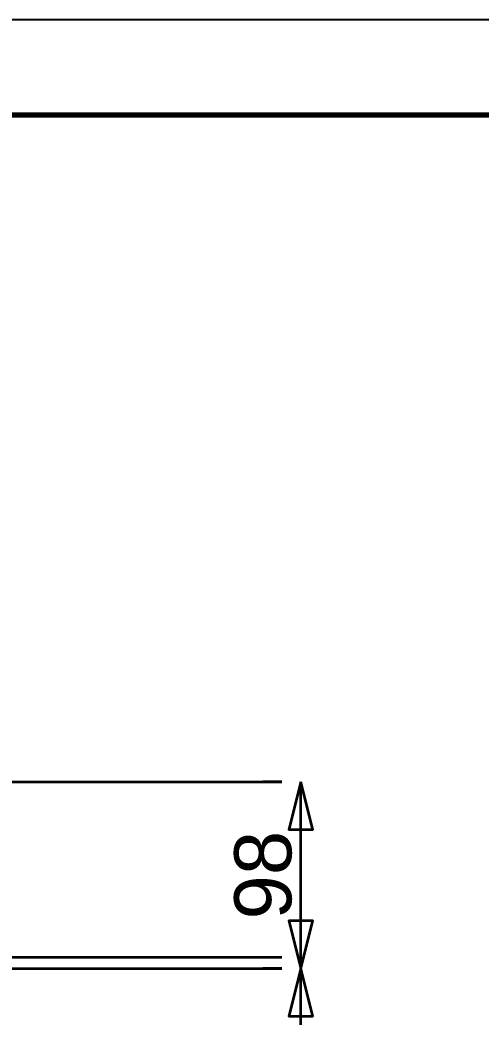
# Model space of a CAD drawing. Header units: millimetres. Extents: x 0 to 420, y 0 to 297.
# Drawn here: x 366.6 to 390.9, y 244.7 to 297 of the extents above; entities that cross this region are included whole.
import ezdxf
from ezdxf.enums import TextEntityAlignment as Align

# ---------------------------------------------------------------- set-up
doc = ezdxf.new("R2010")
doc.units = ezdxf.units.MM
doc.styles.add('GOST', font='Arial')

msp = doc.modelspace()

# ---------------------------------------------------------------- linework, layer by layer
at = {"color": 7, "lineweight": 35}
for p, q in [((365.4, 257), (380.4, 257)), ((380.4, 257), (379.4, 257)), ((381.4, 247.2), (381.4, 257)), ((71.1, 247.8), (380.4, 247.8)), ((364.5, 247.8), (380.4, 247.8)), ((71.1, 247.2), (380.4, 247.2)), ((364.5, 247.2), (380.4, 247.2)), ((380.4, 247.2), (379.4, 247.2)), ((380.4, 247.2), (379.4, 247.2)), ((381.4, 206.2), (381.4, 247.2))]:
    msp.add_line(p, q, dxfattribs=at)
at = {"color": 7, "lineweight": 25}
msp.add_lwpolyline([(0, 0), (420, 0), (420, 297), (0, 297)], close=True, dxfattribs=at)
at = {"color": 7, "lineweight": 70}
msp.add_lwpolyline([(20, 5), (415, 5), (415, 292), (20, 292)], close=True, dxfattribs=at)
at = {"color": 7, "lineweight": 35}
for points in [[(381.4, 257), (380.775, 254.5), (382.025, 254.5)], [(381.4, 247.2), (382.025, 249.7), (380.775, 249.7)], [(381.4, 247.2), (380.775, 244.7), (382.025, 244.7)]]:
    msp.add_lwpolyline(points, close=True, dxfattribs=at)

# ---------------------------------------------------------------- texts
at = {"color": 7, "style": 'GOST'}
msp.add_text('98', height=3, rotation=90, dxfattribs=at).set_placement((379.4, 252.1), align=Align.MIDDLE)

doc.saveas('drawing.dxf')
